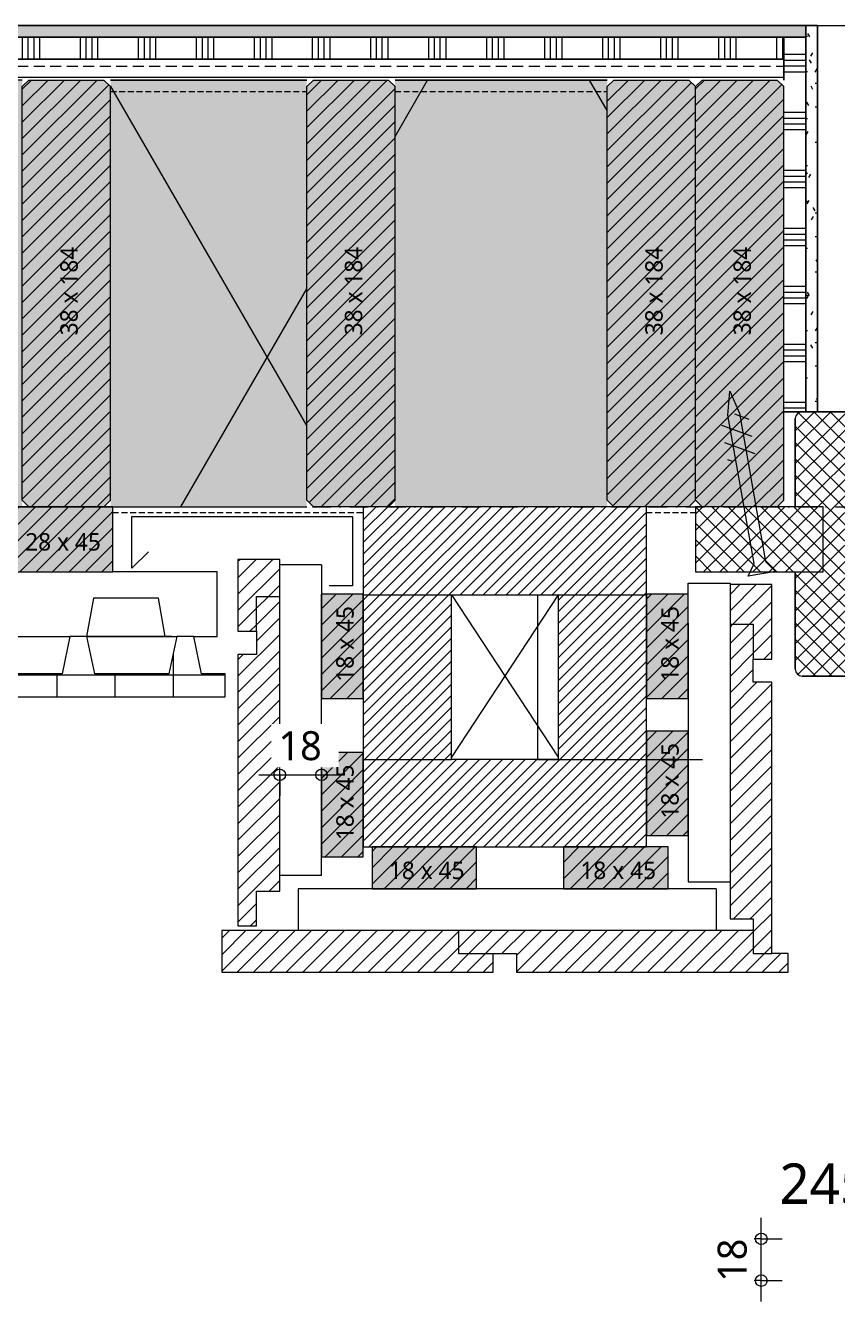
# Model space of a CAD drawing. Header units: millimetres. Extents: x 2927 to 18500, y -7154 to 6447.
# Drawn here: x 4836 to 5186, y -2745 to -2195 of the extents above; entities that cross this region are included whole.
import ezdxf

# ---------------------------------------------------------------- set-up
doc = ezdxf.new("R2010")
doc.units = ezdxf.units.MM
doc.linetypes.add('MV_hidden', pattern=[3.75, 2.5, -1.25])
doc.linetypes.add('MV_stramien', pattern=[16, 8, -4, 0, -4])
for name, color, linetype, lineweight in [('A-ANNO-DIMS', 211, 'Continuous', 13), ('A-ANNO-DIMS-5', 211, 'Continuous', 13), ('A-ANNO-NOTE', 131, 'Continuous', 18), ('A-DETL', 90, 'Continuous', 13), ('A-DETL-GENF', 92, 'Continuous', 18), ('A-DETL-MEDM', 33, 'Continuous', 18), ('G-ANNO-TEXT', 231, 'Continuous', 13)]:
    doc.layers.add(name, color=color, linetype=linetype, lineweight=lineweight)
doc.styles.add('Segoe UI', font='segoeui.ttf', dxfattribs={"height": 7.5})
doc.styles.add('Segoe UI_3', font='segoeui.ttf', dxfattribs={"height": 12.5})
doc.styles.add('Segoe UI_4', font='segoeui.ttf', dxfattribs={"height": 17.5})
doc.dimstyles.new('2_5_mm_controle', dxfattribs={"dimscale": 304.8, "dimtxt": 13.092049, "dimasz": 0.016404, "dimexe": 0.029528, "dimexo": 0.0625, "dimgap": 0.008202, "dimtad": 1, "dimdec": 0, "dimzin": 0, "dimdsep": 46, "dimtxsty": 'Segoe UI_3', "dimblk1": 'DOTBLANK', "dimblk2": 'DOTBLANK', "dimsah": 1, "dimcen": 0.09, "dimdle": 0.029528, "dimazin": 0, "dimtfac": 1, "dimtdec": 4, "dimtix": 1, "dimtmove": 0, "dimatfit": 3, "dimfxl": 0.029528, "dimfxlon": 1, "dimtvp": 1, "dimtfill": 1, "dimtolj": 1, "dimtzin": 0, "dimarcsym": 2})
pattern_1 = [(0, (0, 0), (20.32, 5.08), [1.676, -13.564, 1.676, -13.564, -81.28]), (0, (0, 0), (20.32, 5.08), [-30.48, 1.676, -28.804, 1.676, -13.564, -35.56]), (0, (0, 0), (20.32, 5.08), [-76.2, 1.676, -8.484, 1.676, -23.724]), (120, (7.62, 2.54), (-14.559409, 15.057636), [1.676, -13.564, 1.676, -13.564, -81.28]), (120, (7.62, 2.54), (-14.559409, 15.057636), [-30.48, 1.676, -28.804, 1.676, -13.564, -35.56]), (120, (7.62, 2.54), (-14.559409, 15.057636), [-76.2, 1.676, -8.484, 1.676, -23.724]), (240, (10.16, 12.7), (-5.760591, -20.137636), [1.676, -13.564, 1.676, -13.564, -81.28]), (240, (10.16, 12.7), (-5.760591, -20.137636), [-30.48, 1.676, -28.804, 1.676, -13.564, -35.56]), (240, (10.16, 12.7), (-5.760591, -20.137636), [-76.2, 1.676, -8.484, 1.676, -23.724])]
pattern_2 = [(45, (0, 0), (-2.4748737, 2.4748737), [])]
pattern_3 = [(45, (0, 0), (-3.535534, 3.535534), []), (135, (0, 0), (-3.535534, -3.535534), [])]
pattern_4 = [(45, (0, 0), (-3.535534, 3.535534), [])]

# ---------------------------------------------------------------- blocks, each defined once
blk = doc.blocks.new('42 isolatie - Type 1-3769603-Details Domera')
at = {"layer": 'A-DETL-GENF'}
h = blk.add_hatch(color=256, dxfattribs=at)
h.paths.add_polyline_path([(596.45, 0.8), (596.45, 184.8), (505.01, 184.8), (505.01, 0.8), (574.54, 0.8)])
h.paths.add_polyline_path([(344.45, 0.8), (344.45, 184.8), (0.28, 184.8), (0.28, 0.8), (338.45, 0.8)])
h.paths.add_polyline_path([(467.01, 0.8), (467.01, 184.8), (382.45, 184.8), (382.45, 0.8), (436.89, 0.8)])
at = {"layer": 'A-DETL-GENF', "lineweight": 13}
h = blk.add_hatch(dxfattribs=at)
h.set_pattern_fill('FP_24', color=256, style=0, pattern_type=2)
h.set_pattern_definition([(60, (-2126.39, 181.76), (-155.885, 90), []), (120, (-2126.39, 181.76), (-155.885, -90), [])])
h.paths.add_polyline_path([(596.45, 0.8), (596.45, 184.8), (505.01, 184.8), (505.01, 0.8), (574.54, 0.8)])
h.paths.add_polyline_path([(344.45, 0.8), (344.45, 184.8), (0.28, 184.8), (0.28, 0.8), (338.45, 0.8)])
h.paths.add_polyline_path([(467.01, 0.8), (467.01, 184.8), (382.45, 184.8), (382.45, 0.8), (436.89, 0.8)])
at = {"layer": 'A-DETL-GENF'}
for p, q in [((344.45, 184.8), (0.28, 184.8)), ((0.28, 184.8), (0.28, 181.97)), ((0.28, 181.97), (0.28, 3.63)), ((467.01, 184.8), (382.45, 184.8)), ((596.45, 184.8), (505.01, 184.8)), ((0.28, 3.63), (0.28, 0.8)), ((7.28, 0.8), (338.45, 0.8)), ((7.28, 0.8), (338.45, 0.8)), ((338.45, 0.8), (344.45, 0.8)), ((344.45, 0.8), (347.28, 0.8)), ((347.28, 0.8), (379.63, 0.8)), ((379.63, 0.8), (382.45, 0.8)), ((382.45, 0.8), (383.45, 0.8)), ((383.45, 0.8), (467.01, 0.8)), ((383.45, 0.8), (467.01, 0.8))]:
    blk.add_line(p, q, dxfattribs=at)
blk = doc.blocks.new('00 hout_rechthoekig_sls - SLS 38x184-V103-Details Domera')
at = {"layer": 'A-DETL-GENF'}
blk.add_hatch(color=256, dxfattribs=at).paths.add_polyline_path([(0, 2.83), (2.83, 0), (181.17, 0), (184, 2.83), (184, 35.17), (181.17, 38), (2.83, 38), (0, 35.17), (0, 21.12)])
at = {"layer": 'A-DETL-MEDM', "lineweight": 13}
h = blk.add_hatch(dxfattribs=at)
h.set_pattern_fill('FP_152', color=256, style=0, pattern_type=2)
h.set_pattern_definition([(315, (2402.581, 5124.952), (3.535534, 3.535534), [])])
h.paths.add_polyline_path([(0, 2.83), (2.83, 0), (181.17, 0), (184, 2.83), (184, 35.17), (181.17, 38), (2.83, 38), (0, 35.17), (0, 21.12)])
at = {"layer": 'A-DETL-MEDM'}
for p, q in [((0, 35.17), (2.83, 38)), ((0, 35.17), (2.83, 38)), ((2.83, 38), (181.17, 38)), ((181.17, 38), (184, 35.17)), ((181.17, 38), (184, 35.17)), ((184, 35.17), (184, 2.83)), ((0, 2.83), (0, 21.12)), ((2.83, 0), (0, 2.83)), ((2.83, 0), (0, 2.83)), ((184, 2.83), (181.17, 0)), ((181.17, 0), (184, 2.83))]:
    blk.add_line(p, q, dxfattribs=at)
blk = doc.blocks.new('00 hout_rechthoekig_sls - Vuren Gewolmaniseerd 28x45-V104-Details Domera')
at = {"layer": 'A-DETL-GENF', "lineweight": 13}
blk.add_hatch(color=256, dxfattribs=at).paths.add_polyline_path([(6, 0), (45, 0), (45, 28), (0, 28), (0, 0)])
at = {"layer": 'A-DETL-MEDM', "lineweight": 13}
h = blk.add_hatch(dxfattribs=at)
h.set_pattern_fill('FP_153', color=256, style=0, pattern_type=2)
h.set_pattern_definition([(45, (-4828.952, 2430.581), (-3.535534, 3.535534), [])])
h.paths.add_polyline_path([(6, 0), (45, 0), (45, 28), (0, 28), (0, 0)])
at = {"layer": 'A-DETL-MEDM'}
for p, q in [((6, 28), (0, 28)), ((0, 28), (0, 0)), ((6, 28), (0, 28)), ((8.83, 28), (6, 28)), ((8.83, 28), (6, 28)), ((41.17, 28), (8.83, 28)), ((41.17, 28), (8.83, 28)), ((44, 28), (41.17, 28)), ((44, 28), (41.17, 28)), ((45, 28), (44, 28)), ((45, 28), (44, 28)), ((45, 0), (45, 28)), ((45, 0), (45, 28)), ((45, 0), (45, 28)), ((0, 0), (45, 0))]:
    blk.add_line(p, q, dxfattribs=at)
blk = doc.blocks.new('00 hout_rechthoekig_sls - SLS 38x184-V106-Details Domera')
at = {"layer": 'A-DETL-GENF'}
blk.add_hatch(color=256, dxfattribs=at).paths.add_polyline_path([(0, 35.17), (0, 2.83), (2.83, 0), (181.17, 0), (184, 2.83), (184, 35.17), (181.17, 38), (2.83, 38)])
at = {"layer": 'A-DETL-MEDM', "lineweight": 13}
h = blk.add_hatch(dxfattribs=at)
h.set_pattern_fill('FP_155', color=256, style=0, pattern_type=2)
h.set_pattern_definition([(315, (2402.581, 4872.952), (3.535534, 3.535534), [])])
h.paths.add_polyline_path([(0, 35.17), (0, 2.83), (2.83, 0), (181.17, 0), (184, 2.83), (184, 35.17), (181.17, 38), (2.83, 38)])
at = {"layer": 'A-DETL-MEDM'}
for p, q in [((0, 35.17), (2.83, 38)), ((0, 35.17), (2.83, 38)), ((0, 2.83), (0, 35.17)), ((2.83, 38), (181.17, 38)), ((181.17, 38), (184, 35.17)), ((181.17, 38), (184, 35.17)), ((184, 35.17), (184, 2.83)), ((2.83, 0), (0, 2.83)), ((2.83, 0), (0, 2.83)), ((2.83, 0), (181.17, 0)), ((184, 2.83), (181.17, 0)), ((181.17, 0), (184, 2.83))]:
    blk.add_line(p, q, dxfattribs=at)
blk = doc.blocks.new('00 hout_rechthoekig_sls - SLS 38x184-V109-Details Domera')
at = {"layer": 'A-DETL-GENF'}
blk.add_hatch(color=256, dxfattribs=at).paths.add_polyline_path([(0, 35.17), (0, 2.83), (2.83, 0), (181.17, 0), (184, 2.83), (184, 35.17), (181.17, 38), (2.83, 38)])
at = {"layer": 'A-DETL-MEDM', "lineweight": 13}
h = blk.add_hatch(dxfattribs=at)
h.set_pattern_fill('FP_158', color=256, style=0, pattern_type=2)
h.set_pattern_definition([(315, (2402.581, 4995.511), (3.535534, 3.535534), [])])
h.paths.add_polyline_path([(0, 35.17), (0, 2.83), (2.83, 0), (181.17, 0), (184, 2.83), (184, 35.17), (181.17, 38), (2.83, 38)])
at = {"layer": 'A-DETL-MEDM'}
for p, q in [((0, 35.17), (2.83, 38)), ((0, 35.17), (2.83, 38)), ((0, 13.68), (0, 35.17)), ((2.83, 38), (181.17, 38)), ((181.17, 38), (184, 35.17)), ((181.17, 38), (184, 35.17)), ((184, 35.17), (184, 2.83)), ((2.83, 0), (0, 2.83)), ((2.83, 0), (0, 2.83)), ((2.83, 0), (181.17, 0)), ((184, 2.83), (181.17, 0)), ((181.17, 0), (184, 2.83))]:
    blk.add_line(p, q, dxfattribs=at)
blk = doc.blocks.new('00 hout_rechthoekig_sls - Vuren Gewolmaniseerd 18x45-4309781-Details Domera')
at = {"layer": 'A-DETL-GENF', "lineweight": 13}
blk.add_hatch(color=256, dxfattribs=at).paths.add_polyline_path([(35.72, 0), (45, 0), (45, 18), (0, 18), (0, 0)])
at = {"layer": 'A-DETL-MEDM', "lineweight": 13}
h = blk.add_hatch(dxfattribs=at)
h.set_pattern_fill('FP_159', color=256, style=0, pattern_type=2)
h.set_pattern_definition([(45, (-5068.112, 2567.247), (-3.535534, 3.535534), [])])
h.paths.add_polyline_path([(35.72, 0), (45, 0), (45, 18), (0, 18), (0, 0)])
at = {"layer": 'A-DETL-MEDM'}
for p, q in [((35.72, 18), (0, 18)), ((0, 18), (0, 0)), ((35.72, 18), (0, 18)), ((45, 18), (35.72, 18)), ((45, 18), (35.72, 18)), ((45, 0), (45, 18)), ((45, 0), (45, 18)), ((45, 0), (45, 18)), ((0, 0), (45, 0))]:
    blk.add_line(p, q, dxfattribs=at)
blk = doc.blocks.new('00 hout_rechthoekig_sls - Vuren Gewolmaniseerd 18x45-V110-Details Domera')
at = {"layer": 'A-DETL-GENF', "lineweight": 13}
blk.add_hatch(color=256, dxfattribs=at).paths.add_polyline_path([(45, 0), (45, 18), (0, 18), (0, 0)])
at = {"layer": 'A-DETL-MEDM', "lineweight": 13}
h = blk.add_hatch(dxfattribs=at)
h.set_pattern_fill('FP_160', color=256, style=0, pattern_type=2)
h.set_pattern_definition([(45, (-4985.612, 2567.247), (-3.535534, 3.535534), [])])
h.paths.add_polyline_path([(45, 0), (45, 18), (0, 18), (0, 0)])
at = {"layer": 'A-DETL-MEDM'}
for p, q in [((45, 18), (0, 18)), ((0, 18), (0, 0)), ((45, 18), (0, 18)), ((45, 0), (45, 18)), ((45, 0), (45, 18)), ((45, 0), (45, 18)), ((0, 0), (45, 0))]:
    blk.add_line(p, q, dxfattribs=at)
blk = doc.blocks.new('00 hout_rechthoekig_sls - Vuren Gewolmaniseerd 18x45-V111-Details Domera')
at = {"layer": 'A-DETL-GENF', "lineweight": 13}
blk.add_hatch(color=256, dxfattribs=at).paths.add_polyline_path([(0, 0), (45, 0), (45, 18), (0, 18)])
at = {"layer": 'A-DETL-MEDM', "lineweight": 13}
h = blk.add_hatch(dxfattribs=at)
h.set_pattern_fill('FP_161', color=256, style=0, pattern_type=2)
h.set_pattern_definition([(315, (2485.247, 4981.83), (3.535534, 3.535534), [])])
h.paths.add_polyline_path([(0, 0), (45, 0), (45, 18), (0, 18)])
at = {"layer": 'A-DETL-MEDM'}
for p, q in [((45, 18), (0, 18)), ((0, 18), (0, 0)), ((45, 18), (0, 18)), ((45, 0), (45, 18)), ((45, 0), (45, 18)), ((45, 0), (45, 18)), ((0, 0), (44.67, 0)), ((44.67, 0), (45, 0))]:
    blk.add_line(p, q, dxfattribs=at)
blk = doc.blocks.new('00 hout_rechthoekig_sls - Vuren Gewolmaniseerd 18x45-V112-Details Domera')
at = {"layer": 'A-DETL-GENF', "lineweight": 13}
blk.add_hatch(color=256, dxfattribs=at).paths.add_polyline_path([(0, 0), (45, 0), (45, 18), (0, 18)])
at = {"layer": 'A-DETL-MEDM', "lineweight": 13}
h = blk.add_hatch(dxfattribs=at)
h.set_pattern_fill('FP_162', color=256, style=0, pattern_type=2)
h.set_pattern_definition([(315, (2553.556, 4981.83), (3.535534, 3.535534), [])])
h.paths.add_polyline_path([(0, 0), (45, 0), (45, 18), (0, 18)])
at = {"layer": 'A-DETL-MEDM'}
for p, q in [((45, 18), (0, 18)), ((0, 18), (0, 0)), ((45, 18), (0, 18)), ((45, 0), (45, 18)), ((45, 0), (45, 18)), ((45, 0), (45, 18)), ((0, 0), (4.31, 0)), ((4.31, 0), (45, 0))]:
    blk.add_line(p, q, dxfattribs=at)
blk = doc.blocks.new('00 hout_rechthoekig_sls - Vuren Gewolmaniseerd 18x45-V113-Details Domera')
at = {"layer": 'A-DETL-GENF', "lineweight": 13}
blk.add_hatch(color=256, dxfattribs=at).paths.add_polyline_path([(0, 0), (45, 0), (45, 18), (0, 18)])
at = {"layer": 'A-DETL-MEDM', "lineweight": 13}
h = blk.add_hatch(dxfattribs=at)
h.set_pattern_fill('FP_163', color=256, style=0, pattern_type=2)
h.set_pattern_definition([(315, (2485.247, 5121.83), (3.535534, 3.535534), [])])
h.paths.add_polyline_path([(0, 0), (45, 0), (45, 18), (0, 18)])
at = {"layer": 'A-DETL-MEDM'}
for p, q in [((45, 18), (0, 18)), ((0, 18), (0, 0)), ((45, 18), (0, 18)), ((45, 0), (45, 18)), ((45, 0), (45, 18)), ((45, 0), (45, 18)), ((0, 0), (45, 0))]:
    blk.add_line(p, q, dxfattribs=at)
blk = doc.blocks.new('00 hout_rechthoekig_sls - Vuren Gewolmaniseerd 18x45-V114-Details Domera')
at = {"layer": 'A-DETL-GENF', "lineweight": 13}
blk.add_hatch(color=256, dxfattribs=at).paths.add_polyline_path([(0, 0), (45, 0), (45, 18), (0, 18)])
at = {"layer": 'A-DETL-MEDM', "lineweight": 13}
h = blk.add_hatch(dxfattribs=at)
h.set_pattern_fill('FP_164', color=256, style=0, pattern_type=2)
h.set_pattern_definition([(315, (2544.272, 5121.83), (3.535534, 3.535534), [])])
h.paths.add_polyline_path([(0, 0), (45, 0), (45, 18), (0, 18)])
at = {"layer": 'A-DETL-MEDM'}
for p, q in [((45, 18), (0, 18)), ((0, 18), (0, 0)), ((45, 18), (0, 18)), ((45, 0), (45, 18)), ((45, 0), (45, 18)), ((45, 0), (45, 18)), ((0, 0), (45, 0))]:
    blk.add_line(p, q, dxfattribs=at)
blk = doc.blocks.new('00 hout_rechthoekig_sls - SLS 38x184-V181-Details Domera')
at = {"layer": 'A-DETL-GENF'}
blk.add_hatch(color=256, dxfattribs=at).paths.add_polyline_path([(0, 35.17), (0, 2.83), (2.83, 0), (181.17, 0), (184, 2.83), (184, 35.17), (181.17, 38), (2.83, 38)])
at = {"layer": 'A-DETL-MEDM', "lineweight": 13}
h = blk.add_hatch(dxfattribs=at)
h.set_pattern_fill('FP_226', color=256, style=0, pattern_type=2)
h.set_pattern_definition([(315, (2402.581, 5162.952), (3.535534, 3.535534), [])])
h.paths.add_polyline_path([(0, 35.17), (0, 2.83), (2.83, 0), (181.17, 0), (184, 2.83), (184, 35.17), (181.17, 38), (2.83, 38)])
at = {"layer": 'A-DETL-MEDM'}
for p, q in [((0, 35.17), (2.83, 38)), ((0, 35.17), (2.83, 38)), ((2.83, 38), (181.17, 38)), ((181.17, 38), (184, 35.17)), ((181.17, 38), (184, 35.17)), ((184, 35.17), (184, 2.83)), ((2.83, 0), (0, 2.83)), ((2.83, 0), (0, 2.83)), ((2.83, 0), (181.17, 0)), ((184, 2.83), (181.17, 0)), ((181.17, 0), (184, 2.83))]:
    blk.add_line(p, q, dxfattribs=at)
blk = doc.blocks.new('28 schroef - 5_0x80-4440999-Details Domera')
at = {"layer": 'A-DETL-GENF', "lineweight": 13}
h = blk.add_hatch(dxfattribs=at)
h.set_pattern_fill('FP_87', color=256, style=0, pattern_type=2)
h.set_pattern_definition([(240, (0, 0), (-11.2583, 6.5), [])])
h.paths.add_polyline_path([(50, -6), (70, -6), (70, 6), (50, 6), (50, -2.37)])
h = blk.add_hatch(dxfattribs=at)
h.set_pattern_fill('FP_88', color=256, style=0, pattern_type=2)
h.set_pattern_definition([(240, (7.5, 0), (-11.2583, 6.5), [])])
h.paths.add_polyline_path([(50, -6), (70, -6), (70, 6), (50, 6), (50, -2.37)])
for p, q in [((0, -6), (0, 6)), ((0, 6), (5, 2.5)), ((5, 2.5), (70, 2.5)), ((70, 2.5), (80, 0)), ((80, 0), (70, -2.5)), ((5, -2.5), (0, -6)), ((70, -2.5), (5, -2.5))]:
    blk.add_line(p, q, dxfattribs=at)
blk = doc.blocks.new('DIMBLOCK133-Details Domera')
at = {"layer": 'A-ANNO-DIMS-5'}
for p, q in [((4945.83, -2518.15), (4945.83, -2509.15)), ((4963.83, -2518.15), (4963.83, -2509.15)), ((4936.83, -2518.15), (4972.83, -2518.15)), ((4945.83, -2518.15), (4945.83, -2527.15)), ((4963.83, -2518.15), (4963.83, -2527.15))]:
    blk.add_line(p, q, dxfattribs=at)
for centre in [(4945.83, -2518.15), (4963.83, -2518.15)]:
    blk.add_circle(centre, 2.5, dxfattribs=at)
at = {"layer": 'A-ANNO-DIMS-5', "color": 0, "insert": (4945.31, -2499.34), "char_height": 12.5, "width": 22.8516, "attachment_point": 1, "line_spacing_factor": 1.142579, "style": 'Segoe UI_3', "bg_fill": 3, "box_fill_scale": 1.25, "bg_fill_color": 9, "bg_fill_true_color": 13158600, "bg_fill_transparency": 0}
blk.add_mtext('18', dxfattribs=at)
blk = doc.blocks.new('_DotBlank')
at = {"color": 0, "linetype": 'ByBlock', "lineweight": -2}
blk.add_line((-0.5, 0), (-1, 0), dxfattribs=at)
blk.add_circle((0, 0), 0.5, dxfattribs=at)
blk = doc.blocks.new('DIMBLOCK134-Details Domera')
at = {"layer": 'A-ANNO-DIMS-5'}
for p, q in [((5153.3, -2745.22), (5153.3, -2709.22)), ((5153.3, -2718.22), (5144.3, -2718.22)), ((5153.3, -2718.22), (5162.3, -2718.22)), ((5153.3, -2736.22), (5144.3, -2736.22)), ((5153.3, -2736.22), (5162.3, -2736.22))]:
    blk.add_line(p, q, dxfattribs=at)
for centre in [(5153.3, -2718.22), (5153.3, -2736.22)]:
    blk.add_circle(centre, 2.5, dxfattribs=at)
at = {"layer": 'A-ANNO-DIMS-5', "color": 0, "insert": (5134.49, -2736.74), "char_height": 12.5, "width": 22.8516, "attachment_point": 1, "rotation": 90, "line_spacing_factor": 1.142579, "style": 'Segoe UI_3', "bg_fill": 3, "box_fill_scale": 1.25, "bg_fill_color": 9, "bg_fill_true_color": 13158600, "bg_fill_transparency": 0}
blk.add_mtext('18', dxfattribs=at)

msp = doc.modelspace()

# ---------------------------------------------------------------- hatches: boundary and pattern name
at = {"layer": 'A-DETL-GENF', "lineweight": 13}
h = msp.add_hatch(dxfattribs=at)
h.set_pattern_fill('FP_5', color=253, style=0, pattern_type=2)
h.set_pattern_definition(pattern_1)
h.paths.add_polyline_path([(5162.95, -2200.08), (5172.45, -2200.08), (5172.45, -2195.08), (4405.28, -2195.08), (4405.28, -2200.08), (4652.08, -2200.08)])
h = msp.add_hatch(dxfattribs=at)
h.set_pattern_fill('FP_6', color=253, style=0, pattern_type=2)
h.set_pattern_definition([(90, (10, 0), (-25, 1e-15), []), (90, (12.5, 0), (-25, 1e-15), []), (90, (15, 0), (-25, 1e-15), []), (90, (17.5, 0), (-25, 1e-15), [])])
h.paths.add_polyline_path([(5162.95, -2209.58), (5162.95, -2200.08), (4414.78, -2200.08), (4414.78, -2209.58), (5065.04, -2209.58)])
h = msp.add_hatch(dxfattribs=at)
h.set_pattern_fill('FP_144', color=253, style=0, pattern_type=2)
h.set_pattern_definition([(0, (0, 10), (0, 25), []), (0, (0, 12.5), (0, 25), []), (0, (0, 15), (0, 25), []), (0, (0, 17.5), (0, 25), [])])
h.paths.add_polyline_path([(5162.95, -2361.58), (5172.45, -2361.58), (5172.45, -2200.08), (5162.95, -2200.08), (5162.95, -2221.41)])
h = msp.add_hatch(dxfattribs=at)
h.set_pattern_fill('FP_5', color=253, style=0, pattern_type=2)
h.set_pattern_definition(pattern_1)
h.paths.add_polyline_path([(5177.45, -2361.58), (5177.45, -2195.08), (5172.45, -2195.08), (5172.45, -2361.58)])
h = msp.add_hatch(dxfattribs=at)
h.set_pattern_fill('FP_4', color=250, style=0, pattern_type=2)
h.set_pattern_definition([(0, (0, 0), (0, 9.476), []), (0, (0, 4.738), (0, 9.476), [4.738, -2.369])])
h.paths.add_polyline_path([(5160.12, -2218.58), (5162.95, -2218.58), (5162.95, -2209.58), (4414.78, -2209.58), (4414.78, -2218.58), (5127.78, -2218.58)])
h = msp.add_hatch(dxfattribs=at)
h.set_pattern_fill('FP_12', color=250, style=0, pattern_type=2)
h.set_pattern_definition(pattern_3)
h.paths.add_polyline_path([(5230.95, -2475.58), (5231.99, -2475.44), (5232.95, -2475.05), (5233.78, -2474.41), (5234.42, -2473.58), (5234.82, -2472.62), (5234.95, -2471.58), (5234.92, -2421.32), (5234.82, -2421.08), (5234.66, -2420.87), (5234.45, -2420.72), (5234.21, -2420.62), (5233.95, -2420.58), (5217.95, -2420.58), (5217.95, -2364.58), (5217.85, -2363.8), (5217.55, -2363.08), (5217.07, -2362.46), (5216.45, -2361.98), (5215.73, -2361.68), (5214.95, -2361.58), (5170.95, -2361.58), (5170.18, -2361.68), (5169.45, -2361.98), (5168.83, -2362.46), (5168.35, -2363.08), (5168.05, -2363.8), (5167.95, -2364.58), (5167.95, -2402.58), (5179.95, -2402.58), (5179.95, -2430.58), (5167.95, -2430.58), (5167.95, -2472.58), (5168.05, -2473.36), (5168.35, -2474.08), (5168.83, -2474.7), (5169.45, -2475.18), (5170.18, -2475.48), (5170.95, -2475.58), (5202.69, -2475.58)])
h = msp.add_hatch(dxfattribs=at)
h.set_pattern_fill('FP_59', color=250, style=0, pattern_type=2)
h.set_pattern_definition(pattern_2)
h.paths.add_polyline_path([(4981.83, -2440.58), (5103.83, -2440.58), (5103.83, -2402.58), (4981.83, -2402.58)])
h = msp.add_hatch(dxfattribs=at)
h.set_pattern_fill('FP_12', color=250, style=0, pattern_type=2)
h.set_pattern_definition(pattern_3)
h.paths.add_polyline_path([(5124.95, -2430.58), (5179.95, -2430.58), (5179.95, -2402.58), (5124.95, -2402.58)])
h = msp.add_hatch(dxfattribs=at)
h.set_pattern_fill('FP_10', color=250, style=0, pattern_type=2)
h.set_pattern_definition(pattern_4)
h.paths.add_polyline_path([(4935.83, -2456.25), (4935.83, -2441.25), (4945.83, -2441.25), (4945.83, -2425.25), (4927.83, -2425.25), (4927.83, -2456.25)])
h = msp.add_hatch(dxfattribs=at)
h.set_pattern_fill('FP_10', color=250, style=0, pattern_type=2)
h.set_pattern_definition(pattern_4)
h.paths.add_polyline_path([(5149.83, -2468.25), (5157.83, -2468.25), (5157.83, -2436.13), (5139.83, -2436.13), (5139.83, -2453.25), (5149.83, -2453.25)])
h = msp.add_hatch(dxfattribs=at)
h.set_pattern_fill('FP_10', color=250, style=0, pattern_type=2)
h.set_pattern_definition(pattern_4)
h.paths.add_polyline_path([(4927.83, -2583.25), (4935.83, -2583.25), (4935.83, -2568.25), (4945.83, -2568.25), (4945.83, -2441.25), (4935.83, -2441.25), (4935.83, -2466.25), (4927.83, -2466.25)])
h = msp.add_hatch(dxfattribs=at)
h.set_pattern_fill('FP_59', color=250, style=0, pattern_type=2)
h.set_pattern_definition(pattern_2)
h.paths.add_polyline_path([(4981.83, -2511.58), (5019.83, -2511.58), (5019.83, -2440.58), (4981.83, -2440.58), (4981.83, -2445.62)])
h = msp.add_hatch(dxfattribs=at)
h.set_pattern_fill('FP_59', color=250, style=0, pattern_type=2)
h.set_pattern_definition(pattern_2)
h.paths.add_polyline_path([(5065.83, -2511.58), (5103.83, -2511.58), (5103.83, -2440.58), (5065.83, -2440.58), (5065.83, -2445.62)])
h = msp.add_hatch(dxfattribs=at)
h.set_pattern_fill('FP_10', color=250, style=0, pattern_type=2)
h.set_pattern_definition(pattern_4)
h.paths.add_polyline_path([(5157.83, -2595.25), (5157.83, -2478.25), (5149.83, -2478.25), (5149.83, -2453.25), (5139.83, -2453.25), (5139.83, -2580.25), (5149.83, -2580.25), (5149.83, -2595.25)])
h = msp.add_hatch(dxfattribs=at)
h.set_pattern_fill('FP_2', color=253, style=0, pattern_type=2)
h.set_pattern_definition([(0, (0, 0), (0, 25), []), (90, (0, 0), (-25, 1e-15), [])])
h.paths.add_polyline_path([(4922.32, -2484.58), (4922.32, -2474.58), (4912.13, -2474.58), (4908.78, -2458.58), (4901.48, -2458.58), (4898.13, -2474.58), (4866.13, -2474.58), (4862.78, -2458.58), (4855.48, -2458.58), (4852.13, -2474.58), (4820.13, -2474.58), (4816.78, -2458.58), (4809.48, -2458.58), (4806.13, -2474.58), (4774.13, -2474.58), (4770.78, -2458.58), (4763.48, -2458.58), (4760.13, -2474.58), (4728.13, -2474.58), (4724.79, -2458.58), (4673.32, -2458.58), (4673.32, -2466.58), (4675.32, -2466.58), (4675.32, -2473.58), (4682.88, -2473.58), (4683.94, -2468.58), (4695.94, -2468.58), (4697, -2473.58), (4701.88, -2473.58), (4702.94, -2468.58), (4715.55, -2468.58), (4718.9, -2484.58), (4789.73, -2484.58)])
h = msp.add_hatch(dxfattribs=at)
h.set_pattern_fill('FP_59', color=250, style=0, pattern_type=2)
h.set_pattern_definition(pattern_2)
h.paths.add_polyline_path([(5103.83, -2549.25), (5103.83, -2511.58), (4981.83, -2511.58), (4981.83, -2549.25), (5065.83, -2549.25)])
h = msp.add_hatch(dxfattribs=at)
h.set_pattern_fill('FP_10', color=250, style=0, pattern_type=2)
h.set_pattern_definition(pattern_4)
h.paths.add_polyline_path([(4927.38, -2603.25), (5037.83, -2603.25), (5037.83, -2595.25), (5022.83, -2595.25), (5022.83, -2585.25), (4920.83, -2585.25), (4920.83, -2603.25)])
h = msp.add_hatch(dxfattribs=at)
h.set_pattern_fill('FP_10', color=250, style=0, pattern_type=2)
h.set_pattern_definition(pattern_4)
h.paths.add_polyline_path([(5047.83, -2603.25), (5164.83, -2603.25), (5164.83, -2595.25), (5149.83, -2595.25), (5149.83, -2585.25), (5022.83, -2585.25), (5022.83, -2595.25), (5047.83, -2595.25)])

# ---------------------------------------------------------------- linework, layer by layer
at = {"layer": 'A-DETL', "lineweight": 25}
for p, q in [((5172.45, -2195.08), (4405.28, -2195.08)), ((5162.95, -2200.08), (4414.78, -2200.08)), ((5172.45, -2200.08), (5162.95, -2200.08)), ((5162.95, -2200.08), (5162.95, -2218.58)), ((5172.45, -2195.08), (5172.45, -2361.58)), ((5177.45, -2195.08), (5172.45, -2195.08)), ((5177.45, -2361.58), (5177.45, -2195.08)), ((4414.78, -2209.58), (5162.95, -2209.58)), ((4872.95, -2218.58), (4957.51, -2218.58)), ((4995.51, -2218.58), (5086.95, -2218.58)), ((5162.95, -2361.58), (5170.95, -2361.58))]:
    msp.add_line(p, q, dxfattribs=at)
at = {"layer": 'A-DETL', "lineweight": 18}
for p, q in [((5177.45, -2195.08), (5387.95, -2195.08)), ((5103.83, -2402.58), (4981.83, -2402.58)), ((4981.83, -2402.58), (4981.83, -2440.58)), ((5103.83, -2440.58), (5103.83, -2402.58)), ((5179.95, -2402.58), (5124.95, -2402.58)), ((5124.95, -2402.58), (5124.95, -2430.58)), ((5179.95, -2430.58), (5179.95, -2402.58)), ((4882.19, -2429.09), (4882.19, -2406.71)), ((4882.19, -2406.71), (4977.19, -2406.71)), ((4977.19, -2406.71), (4977.19, -2436.71)), ((4882.19, -2429.09), (4889.26, -2422.02)), ((4945.83, -2425.25), (4927.83, -2425.25)), ((4927.83, -2425.25), (4927.83, -2456.25)), ((4945.83, -2441.25), (4945.83, -2425.25)), ((4918.83, -2430.58), (4873.95, -2430.58)), ((4918.83, -2458.58), (4918.83, -2430.58)), ((4963.83, -2427.58), (4945.83, -2427.58)), ((4963.83, -2427.58), (4963.83, -2484.58)), ((5124.95, -2430.58), (5179.95, -2430.58)), ((4977.19, -2436.71), (4967.19, -2436.71)), ((5121.83, -2452.8), (5121.83, -2435.46)), ((5121.83, -2435.46), (5139.83, -2435.46)), ((5139.83, -2435.46), (5139.83, -2444.02)), ((5139.83, -2436.13), (5139.83, -2453.25)), ((5157.83, -2436.13), (5139.83, -2436.13)), ((5157.83, -2468.25), (5157.83, -2436.13)), ((4865.55, -2441.96), (4862.62, -2458.58)), ((4893.55, -2441.96), (4865.55, -2441.96)), ((4896.48, -2458.58), (4893.55, -2441.96)), ((4935.83, -2456.25), (4935.83, -2441.25)), ((4935.83, -2441.25), (4945.83, -2441.25)), ((4945.83, -2568.25), (4945.83, -2441.25)), ((4963.83, -2561.58), (4963.83, -2440.25)), ((4981.83, -2440.58), (4981.83, -2511.58)), ((4981.83, -2440.58), (5103.83, -2440.58)), ((5019.83, -2511.58), (5019.83, -2440.58)), ((5065.83, -2440.58), (5019.83, -2510.58)), ((5019.83, -2440.58), (5065.83, -2510.58)), ((5056.83, -2440.58), (5056.83, -2511.58)), ((5065.83, -2440.58), (5065.83, -2511.58)), ((5103.83, -2511.58), (5103.83, -2440.58)), ((5121.83, -2452.8), (5121.83, -2564.27)), ((5139.83, -2453.25), (5139.83, -2580.25)), ((5139.83, -2453.25), (5149.83, -2453.25)), ((5149.83, -2453.25), (5149.83, -2468.25)), ((4816.78, -2458.58), (4855.48, -2458.58)), ((4855.48, -2458.58), (4852.13, -2474.58)), ((4862.78, -2458.58), (4855.48, -2458.58)), ((4899.32, -2458.58), (4860.62, -2458.58)), ((4862.78, -2458.58), (4901.48, -2458.58)), ((4866.13, -2474.58), (4862.78, -2458.58)), ((4901.48, -2458.58), (4898.13, -2474.58)), ((4908.78, -2458.58), (4901.48, -2458.58)), ((4908.78, -2458.58), (4918.83, -2458.58)), ((4912.13, -2474.58), (4908.78, -2458.58)), ((4927.83, -2456.25), (4935.83, -2456.25)), ((4935.83, -2456.25), (4935.83, -2466.25)), ((4935.83, -2466.25), (4927.83, -2466.25)), ((4927.83, -2466.25), (4927.83, -2583.25)), ((5149.83, -2478.25), (5149.83, -2468.25)), ((5149.83, -2468.25), (5157.83, -2468.25)), ((4852.13, -2474.58), (4820.13, -2474.58)), ((4898.13, -2474.58), (4866.13, -2474.58)), ((4922.32, -2474.58), (4912.13, -2474.58)), ((4922.32, -2484.58), (4922.32, -2474.58)), ((5157.83, -2478.25), (5149.83, -2478.25)), ((5157.83, -2595.25), (5157.83, -2478.25)), ((4718.9, -2484.58), (4922.32, -2484.58)), ((4981.83, -2511.58), (4981.83, -2549.25)), ((4981.83, -2511.58), (5019.83, -2511.58)), ((5065.83, -2511.58), (5019.83, -2511.58)), ((5056.83, -2511.58), (5127.95, -2511.58)), ((5065.83, -2511.58), (5103.83, -2511.58)), ((5103.83, -2549.25), (5103.83, -2511.58)), ((4981.83, -2549.25), (5103.83, -2549.25)), ((4963.83, -2561.58), (4945.83, -2561.58)), ((4935.83, -2583.25), (4935.83, -2568.25)), ((4935.83, -2568.25), (4945.83, -2568.25)), ((5113.11, -2567.25), (4953.83, -2567.25)), ((4953.83, -2567.25), (4953.83, -2585.25)), ((5133.83, -2567.25), (5113.11, -2567.25)), ((5121.83, -2564.27), (5139.83, -2564.27)), ((5133.83, -2567.25), (5133.83, -2585.25)), ((4920.83, -2585.25), (4920.83, -2603.25)), ((5022.83, -2585.25), (4920.83, -2585.25)), ((4927.83, -2583.25), (4935.83, -2583.25)), ((5022.83, -2585.25), (5022.83, -2595.25)), ((5149.83, -2585.25), (5022.83, -2585.25)), ((5139.83, -2580.25), (5149.83, -2580.25)), ((5149.83, -2580.25), (5149.83, -2595.25)), ((5022.83, -2595.25), (5047.83, -2595.25)), ((5037.83, -2603.25), (5037.83, -2595.25)), ((5047.83, -2595.25), (5047.83, -2603.25)), ((5149.83, -2595.25), (5157.83, -2595.25)), ((5164.83, -2595.25), (5157.83, -2595.25)), ((5164.83, -2603.25), (5164.83, -2595.25)), ((4920.83, -2603.25), (5037.83, -2603.25)), ((5047.83, -2603.25), (5164.83, -2603.25))]:
    msp.add_line(p, q, dxfattribs=at)
at = {"layer": 'A-DETL', "linetype": 'MV_hidden', "lineweight": 18}
for p, q in [((4872.95, -2223.58), (4957.51, -2223.58)), ((4995.51, -2223.58), (5086.95, -2223.58)), ((4873.95, -2405.08), (4981.83, -2405.08)), ((5103.83, -2405.08), (5124.95, -2405.08))]:
    msp.add_line(p, q, dxfattribs=at)
at = {"layer": 'A-DETL', "linetype": 'MV_stramien', "lineweight": 18}
for p, q in [((3929.49, -2402.58), (5214.41, -2402.58)), ((4873.95, -2402.58), (4957.51, -2402.58))]:
    msp.add_line(p, q, dxfattribs=at)
at = {"layer": 'A-DETL', "lineweight": 18}
for centre, start, end in [((5170.95, -2364.58), 90, 180), ((5170.95, -2472.58), 180, 270)]:
    msp.add_arc(centre, 3, start, end, dxfattribs=at)
at = {"layer": 'A-DETL-MEDM', "lineweight": 25}
for p, q in [((5167.95, -2364.58), (5167.95, -2402.58)), ((5214.95, -2361.58), (5170.95, -2361.58)), ((5167.95, -2430.58), (5167.95, -2472.58)), ((5170.95, -2475.58), (5230.95, -2475.58))]:
    msp.add_line(p, q, dxfattribs=at)

# ---------------------------------------------------------------- block references
at = {"layer": 'A-DETL-GENF'}
msp.add_blockref('42 isolatie - Type 1-3769603-Details Domera', (4490.5, -2403.38), dxfattribs=at)
at = {"layer": 'A-DETL-GENF', "lineweight": 13, "rotation": 100}
msp.add_blockref('28 schroef - 5_0x80-4440999-Details Domera', (5153.56, -2431.52), dxfattribs=at)
at = {"layer": 'A-DETL-MEDM', "rotation": 89.99999999999946}
for name, p in [('00 hout_rechthoekig_sls - SLS 38x184-V106-Details Domera', (4872.95, -2402.58)), ('00 hout_rechthoekig_sls - SLS 38x184-V109-Details Domera', (4995.51, -2402.58)), ('00 hout_rechthoekig_sls - SLS 38x184-V103-Details Domera', (5124.95, -2402.58)), ('00 hout_rechthoekig_sls - SLS 38x184-V181-Details Domera', (5162.95, -2402.58))]:
    msp.add_blockref(name, p, dxfattribs=at)
at = {"layer": 'A-DETL-MEDM', "lineweight": 13}
for name, p in [('00 hout_rechthoekig_sls - Vuren Gewolmaniseerd 28x45-V104-Details Domera', (4828.95, -2430.58)), ('00 hout_rechthoekig_sls - Vuren Gewolmaniseerd 18x45-V110-Details Domera', (4985.61, -2567.25)), ('00 hout_rechthoekig_sls - Vuren Gewolmaniseerd 18x45-4309781-Details Domera', (5068.11, -2567.25))]:
    msp.add_blockref(name, p, dxfattribs=at)
at = {"layer": 'A-DETL-MEDM', "lineweight": 13, "rotation": 89.99999999999936}
for name, p in [('00 hout_rechthoekig_sls - Vuren Gewolmaniseerd 18x45-V111-Details Domera', (4981.83, -2485.25)), ('00 hout_rechthoekig_sls - Vuren Gewolmaniseerd 18x45-V113-Details Domera', (5121.83, -2485.25)), ('00 hout_rechthoekig_sls - Vuren Gewolmaniseerd 18x45-V114-Details Domera', (5121.83, -2544.27)), ('00 hout_rechthoekig_sls - Vuren Gewolmaniseerd 18x45-V112-Details Domera', (4981.83, -2553.56))]:
    msp.add_blockref(name, p, dxfattribs=at)

# ---------------------------------------------------------------- texts
at = {"layer": 'A-ANNO-NOTE', "lineweight": 13, "char_height": 7.5, "attachment_point": 1, "rotation": 90, "style": 'Segoe UI'}
for s, insert, width in [('38 x 184', (4851.31, -2328.64), 47.2996), ('38 x 184', (4973.87, -2328.64), 47.2996), ('38 x 184', (5103.31, -2328.64), 47.2996), ('38 x 184', (5141.31, -2328.64), 47.2996), ('18 x 45', (4970.19, -2478.01), 40.4852), ('18 x 45', (5110.19, -2478.01), 40.4852), ('18 x 45', (5110.19, -2537.03), 40.4852), ('18 x 45', (4970.19, -2546.32), 40.4852)]:
    msp.add_mtext(s, dxfattribs=dict(at, insert=insert, width=width))
at = {"layer": 'A-ANNO-NOTE', "lineweight": 13, "char_height": 7.5, "width": 40.4852, "attachment_point": 1, "style": 'Segoe UI'}
for s, insert in [('28 x 45', (4836.19, -2413.94)), ('18 x 45', (4992.85, -2555.6)), ('18 x 45', (5075.35, -2555.6))]:
    msp.add_mtext(s, dxfattribs=dict(at, insert=insert))
at = {"layer": 'G-ANNO-TEXT', "color": 1, "insert": (5161.1, -2685.7), "char_height": 17.5, "width": 488.2277, "attachment_point": 1, "style": 'Segoe UI_4'}
msp.add_mtext('245 mm is 2 plankbreed, zonder mes', dxfattribs=at)

# ---------------------------------------------------------------- next in the draw order: dimensions: what is measured, and where the dimension line sits
at = {"layer": 'A-ANNO-DIMS'}
dim = msp.add_linear_dim(base=(4963.83, -2518.15), p1=(4945.83, -2509.15), p2=(4963.83, -2509.15), dimstyle='2_5_mm_controle', override={"dimpost": '<>', "dimfxl": 18}, dxfattribs=at)
dim.commit()
dim.dimension.update_dxf_attribs({"geometry": 'DIMBLOCK133-Details Domera', "text_midpoint": (4954.83, -2509.16)})
dim = msp.add_linear_dim(base=(5153.3, -2718.22), p1=(5162.3, -2736.22), p2=(5162.3, -2718.22), angle=90, dimstyle='2_5_mm_controle', override={"dimpost": '<>', "dimfxl": 18}, dxfattribs=at)
dim.commit()
dim.dimension.update_dxf_attribs({"geometry": 'DIMBLOCK134-Details Domera', "text_midpoint": (5144.31, -2727.22)})

doc.saveas('drawing.dxf')
